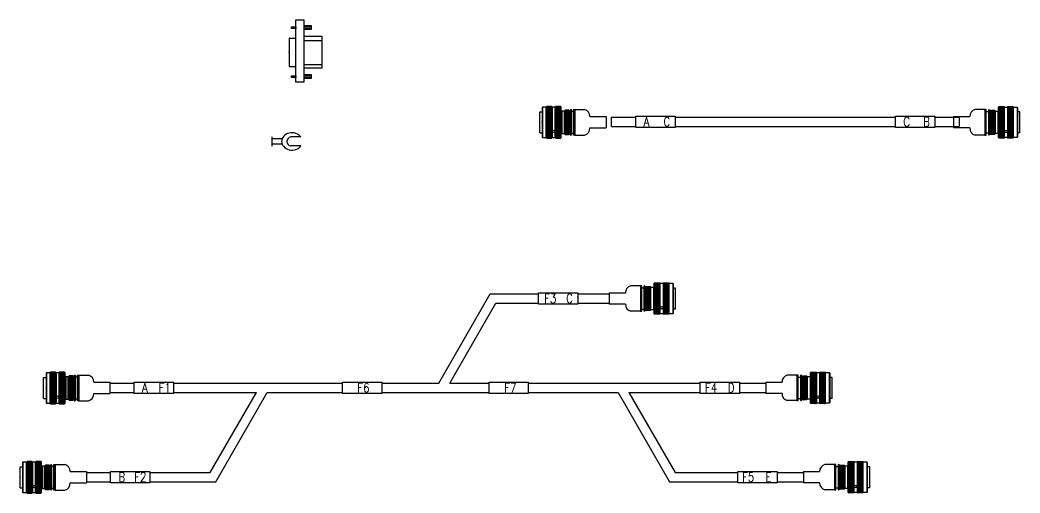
# Model space of a CAD drawing. Header units: inches. Extents: x -3640 to 2054, y -2291 to 954.
# Drawn here: x 182 to 717, y -142 to 111 of the extents above; entities that cross this region are included whole.
import ezdxf

# ---------------------------------------------------------------- set-up
doc = ezdxf.new("R2010")
doc.units = ezdxf.units.IN
doc.header["$MEASUREMENT"] = 0
doc.layers.add('VFDL', color=7, linetype='Continuous')
doc.styles.add('HZ', font='txt', dxfattribs={"width": 0.8, "bigfont": 'HZDX'})
pattern_1 = [(315, (-31.73584, 8.43554), (-0.265165, -0.265165), []), (225, (-31.73584, 8.43554), (-0.265165, 0.265165), [])]
pattern_2 = [(315, (-26.94783, 8.43554), (-0.265165, -0.265165), []), (225, (-26.94783, 8.43554), (-0.265165, 0.265165), [])]
pattern_3 = [(315, (-21.85336, 6.48468), (-0.265165, -0.265165), []), (225, (-21.85336, 6.48468), (-0.265165, 0.265165), [])]
pattern_4 = [(315, (-17.36915, 6.82643), (-0.265165, -0.265165), []), (225, (-17.36915, 6.82643), (-0.265165, 0.265165), [])]
pattern_5 = [(225, (31.73584, 8.43554), (0.265165, -0.265165), []), (315, (31.73584, 8.43554), (0.265165, 0.265165), [])]
pattern_6 = [(225, (17.36915, 6.82643), (0.265165, -0.265165), []), (315, (17.36915, 6.82643), (0.265165, 0.265165), [])]

# ---------------------------------------------------------------- blocks, each defined once
blk = doc.blocks.new('dp1f3-y2')
at = {"color": 0, "lineweight": 30}
for p, q in [((3.56, -7.53), (3.56, 17.33)), ((3.56, 17.33), (7.75, 17.33)), ((7.75, 17.33), (7.75, -16.05)), ((1.09, 12.82), (1.09, 13.73)), ((1.09, 13.72), (3.56, 13.72)), ((3.56, 12.82), (1.09, 12.82)), ((1.1, 13.72), (1.25, 12.83)), ((1.38, 13.72), (1.54, 12.83)), ((1.69, 13.72), (1.84, 12.82)), ((2.02, 13.72), (2.17, 12.83)), ((2.34, 13.72), (2.49, 12.82)), ((2.67, 13.72), (2.82, 12.82)), ((2.99, 13.72), (3.14, 12.82)), ((3.29, 13.72), (3.45, 12.82)), ((3.56, 13.72), (3.56, 12.82)), ((7.77, 14.32), (11.7, 14.32)), ((7.77, 13.75), (11.69, 13.75)), ((7.77, 12.83), (11.71, 12.83)), ((11.7, 12.25), (7.78, 12.25)), ((11.7, 14.32), (11.7, 12.25)), ((0, 7.53), (0, -7.53)), ((0.07, 7.59), (3.56, 7.59)), ((7.74, 8.69), (17.47, 8.69)), ((7.76, 6.38), (17.47, 6.38)), ((0, -7.53), (3.56, -7.53)), ((3.56, -16.05), (3.56, -7.53)), ((17.47, -8.51), (7.75, -8.51)), ((7.78, -6.53), (17.47, -6.53)), ((1.08, -12.5), (3.56, -12.5)), ((1.08, -13.4), (1.08, -12.5)), ((3.56, -13.4), (1.08, -13.4)), ((1.09, -12.5), (1.24, -13.4)), ((1.38, -12.5), (1.53, -13.4)), ((1.53, -12.5), (1.68, -13.4)), ((1.84, -12.5), (2, -13.4)), ((2.18, -12.5), (2.33, -13.4)), ((2.51, -12.5), (2.66, -13.4)), ((2.83, -12.51), (2.98, -13.4)), ((3.15, -12.5), (3.3, -13.4)), ((3.43, -12.5), (3.55, -13.23)), ((3.56, -12.5), (3.56, -13.4)), ((7.75, -16.05), (3.56, -16.05)), ((7.76, -11.87), (11.69, -11.87)), ((7.76, -12.43), (11.68, -12.43)), ((7.76, -13.36), (11.7, -13.36)), ((11.69, -13.93), (7.77, -13.93)), ((11.69, -11.87), (11.69, -13.93))]:
    blk.add_line(p, q, dxfattribs=at)
at = {"lineweight": 30}
blk.add_line((17.47, 8.69), (17.47, -8.51), dxfattribs=at)
at = {"color": 0}
blk.add_arc((0.06, 7.53), 0.0618, 85.8533, 180.3792, dxfattribs=at)
at = {"lineweight": 30}
blk.add_point((0, 0), dxfattribs=at)
blk = doc.blocks.new('dp1f3-y3')
at = {"lineweight": 30}
for p, q in [((0, 2.54), (0, -2.54)), ((0, 1.5), (5.47, 1.5)), ((15.53, 2.39), (10.16, 2.39)), ((5.43, -1.41), (0, -1.41)), ((15.53, -2.39), (10.16, -2.39))]:
    blk.add_line(p, q, dxfattribs=at)
blk.add_arc((10.4, 0), 2.4, 95.691, 264.309, dxfattribs=at)
blk.add_ellipse((10.75, 0), major_axis=(-5.59, 0), ratio=0.827161, start_param=3.684325, end_param=8.882045, dxfattribs=at)
blk = doc.blocks.new('dpdg')
at = {"lineweight": 30}
for p, q in [((-91.6, -2.57), (-91.6, 2.5)), ((-91.6, 2.5), (-78.6, 2.5)), ((-91.6, 2.5), (-78.6, 2.5)), ((-57.6, 2.5), (60.4, 2.5)), ((81.4, 2.5), (94.4, 2.5)), ((81.4, 2.5), (94.4, 2.5)), ((94.4, 2.5), (94.4, -2.57)), ((-91.6, -2.57), (-78.6, -2.57)), ((-91.6, -2.57), (-78.6, -2.57)), ((-57.6, -2.57), (60.4, -2.57)), ((81.4, -2.57), (94.4, -2.57)), ((81.4, -2.57), (94.4, -2.57))]:
    blk.add_line(p, q, dxfattribs=at)
for points in [[(-78.6, 3.01), (-57.6, 3.01), (-57.6, -3.09), (-78.6, -3.09)], [(60.4, 3.03), (81.4, 3.03), (81.4, -3.07), (60.4, -3.07)]]:
    blk.add_lwpolyline(points, close=True, dxfattribs=at)
at = {"style": 'HZ', "width": 0.8}
for s, p in [('A', (-74.46, -2.43)), ('C', (-63.81, -2.43)), ('C', (64.51, -2.43)), ('B', (75.15, -2.43))]:
    blk.add_text(s, height=5, dxfattribs=at).set_placement(p)
blk = doc.blocks.new('dpdg-z1')
at = {"lineweight": 30}
h = blk.add_hatch(dxfattribs=at)
h.set_pattern_fill('ANSI37', color=256, scale=3, angle=540, style=0)
h.set_pattern_definition([(315, (-31.73584, 8.43554), (-0.265165, -0.265165), []), (225, (-31.73584, 8.43554), (-0.265165, 0.265165), [])])
h.paths.add_polyline_path([(-31.74, -8.44), (-29.07, -8.44), (-29.07, 8.44), (-31.74, 8.44)])
h = blk.add_hatch(dxfattribs=at)
h.set_pattern_fill('ANSI37', color=256, scale=3, angle=540, style=0)
h.set_pattern_definition([(315, (-26.94783, 8.43554), (-0.265165, -0.265165), []), (225, (-26.94783, 8.43554), (-0.265165, 0.265165), [])])
h.paths.add_polyline_path([(-26.95, -8.44), (-24.28, -8.44), (-24.28, 8.44), (-26.95, 8.44)])
h = blk.add_hatch(dxfattribs=at)
h.set_pattern_fill('ANSI37', color=256, scale=3, angle=540, style=0)
h.set_pattern_definition([(315, (-21.85336, 6.48468), (-0.265165, -0.265165), []), (225, (-21.85336, 6.48468), (-0.265165, 0.265165), [])])
h.paths.add_polyline_path([(-19.92, 6.48), (-21.85, 6.48), (-21.85, -6.48), (-19.92, -6.48)])
h = blk.add_hatch(dxfattribs=at)
h.set_pattern_fill('ANSI37', color=256, scale=3, angle=540, style=0)
h.set_pattern_definition([(315, (-17.36915, 6.82643), (-0.265165, -0.265165), []), (225, (-17.36915, 6.82643), (-0.265165, 0.265165), [])])
h.paths.add_polyline_path([(-17.37, 6.83), (-16.67, 6.83), (-16.67, -6.83), (-17.37, -6.83)])
for p, q in [((-35.5, 5.63), (-34.19, 5.63)), ((-35.5, -5.63), (-35.5, 5.63)), ((-33.97, 8.16), (-34.19, 7.94)), ((-34.19, 7.94), (-34.19, -7.94)), ((-31.74, 8.44), (-32.01, 8.16)), ((-31.74, -8.44), (-31.74, 8.44)), ((-29.07, 8.44), (-28.79, 8.16)), ((-26.95, 8.44), (-27.23, 8.16)), ((-26.95, -8.44), (-26.95, 8.44)), ((-24.28, 8.44), (-24, 8.16)), ((-24, -8.16), (-24, 8.16)), ((-23.66, 6.01), (-23.66, 6.17)), ((-21.85, 6.48), (-22.32, 6.01)), ((-21.85, -6.48), (-21.85, 6.48)), ((-19.92, 6.48), (-19.58, 6.14)), ((-18.9, 6.83), (-19.58, 6.14)), ((-19.58, -6.14), (-19.58, 6.14)), ((-18.9, -6.83), (-18.9, 6.83)), ((-18.9, 6.83), (-18.77, 6.83)), ((-18.77, -6.83), (-18.77, 6.83)), ((-18.77, 6.83), (-18.65, 6.7)), ((-18.65, 6.7), (-18.65, -6.7)), ((-17.37, 1.14), (-17.37, 5.8)), ((-16.67, 6.38), (-16.67, 6.83)), ((-16.67, 6.83), (-11.49, 6.83)), ((-8.68, 3.04), (0, 3.04)), ((0, 3.04), (0, -3.04)), ((-8.68, -3.04), (0, -3.04)), ((-35.5, -5.63), (-34.19, -5.63)), ((-34.19, -7.94), (-33.97, -8.16)), ((-32.01, -8.16), (-31.74, -8.44)), ((-28.79, -8.16), (-29.07, -8.44)), ((-27.23, -8.16), (-26.95, -8.44)), ((-24, -8.16), (-24.28, -8.44)), ((-23.66, -6.17), (-23.66, -6.01)), ((-22.32, -6.01), (-21.85, -6.48)), ((-19.58, -6.14), (-19.92, -6.48)), ((-19.58, -6.14), (-18.9, -6.83)), ((-18.9, -6.83), (-18.77, -6.83)), ((-18.65, -6.7), (-18.77, -6.83)), ((-16.67, -6.83), (-16.67, -6.38)), ((-16.67, -6.83), (-11.49, -6.83))]:
    blk.add_line(p, q, dxfattribs=at)
for points in [[(-33.97, -8.16), (-32.01, -8.16), (-32.01, 8.16), (-33.97, 8.16)], [(-31.74, -8.44), (-29.07, -8.44), (-29.07, 8.44), (-31.74, 8.44)], [(-28.79, -8.16), (-27.23, -8.16), (-27.23, 8.16), (-28.79, 8.16)], [(-26.95, -8.44), (-24.28, -8.44), (-24.28, 8.44), (-26.95, 8.44)], [(-23.66, -6.17), (-24, -6.17), (-24, 6.17), (-23.66, 6.17)], [(-22.32, 6.01), (-23.66, 6.01), (-23.66, -6.01), (-22.32, -6.01)], [(-21.85, -6.48), (-19.92, -6.48), (-19.92, 6.48), (-21.85, 6.48)], [(-18.65, -5.8), (-17.37, -5.8), (-17.37, 5.8), (-18.65, 5.8)], [(-16.67, -6.83), (-17.37, -6.83), (-17.37, 6.83), (-16.67, 6.83)]]:
    blk.add_lwpolyline(points, close=True, dxfattribs=at)
for centre, radius, start, end in [((-12.41, 3.21), 3.73, 357.2437, 75.8038), ((-28.01, -5.32), 0.854, 23.7022, 156.2978), ((-28.01, -4.63), 0.854, 203.7022, 336.2978), ((-28.01, -4.45), 0.943, 213.9978, 326.0022), ((-12.41, -3.21), 3.73, 284.1962, 2.7563)]:
    blk.add_arc(centre, radius, start, end, dxfattribs=at)
at = {"lineweight": 30, "extrusion": (0, 0, -1)}
blk.add_ellipse((-19.09, 3.83), major_axis=(-0.075, -0.107), ratio=0.554803, dxfattribs=at)
at = {"lineweight": 30}
for p in [(-34.19, 0), (-24, 0)]:
    blk.add_point(p, dxfattribs=at)
blk = doc.blocks.new('dpdg-y1')
at = {"lineweight": 30}
h = blk.add_hatch(dxfattribs=at)
h.set_pattern_fill('ANSI37', color=256, scale=3, angle=540, style=0)
h.set_pattern_definition([(225, (17.36915, 6.82643), (0.265165, -0.265165), []), (315, (17.36915, 6.82643), (0.265165, 0.265165), [])])
h.paths.add_polyline_path([(17.37, 6.83), (16.67, 6.83), (16.67, -6.83), (17.37, -6.83)])
h = blk.add_hatch(dxfattribs=at)
h.set_pattern_fill('ANSI37', color=256, scale=3, angle=540, style=0)
h.set_pattern_definition([(225, (21.85336, 6.48468), (0.265165, -0.265165), []), (315, (21.85336, 6.48468), (0.265165, 0.265165), [])])
h.paths.add_polyline_path([(19.92, -6.48), (21.85, -6.48), (21.85, 6.48), (19.92, 6.48)])
h = blk.add_hatch(dxfattribs=at)
h.set_pattern_fill('ANSI37', color=256, scale=3, angle=540, style=0)
h.set_pattern_definition([(225, (26.94783, 8.43554), (0.265165, -0.265165), []), (315, (26.94783, 8.43554), (0.265165, 0.265165), [])])
h.paths.add_polyline_path([(26.95, 8.44), (24.28, 8.44), (24.28, -8.44), (26.95, -8.44)])
h = blk.add_hatch(dxfattribs=at)
h.set_pattern_fill('ANSI37', color=256, scale=3, angle=540, style=0)
h.set_pattern_definition([(225, (31.73584, 8.43554), (0.265165, -0.265165), []), (315, (31.73584, 8.43554), (0.265165, 0.265165), [])])
h.paths.add_polyline_path([(31.74, 8.44), (29.07, 8.44), (29.07, -8.44), (31.74, -8.44)])
for p, q in [((16.67, 6.83), (11.49, 6.83)), ((16.67, 6.38), (16.67, 6.83)), ((17.37, 1.14), (17.37, 5.8)), ((18.77, 6.83), (18.65, 6.7)), ((18.65, 6.7), (18.65, -6.7)), ((18.77, -6.83), (18.77, 6.83)), ((18.9, 6.83), (18.77, 6.83)), ((18.9, 6.83), (19.58, 6.14)), ((18.9, -6.83), (18.9, 6.83)), ((19.92, 6.48), (19.58, 6.14)), ((19.58, -6.14), (19.58, 6.14)), ((21.85, 6.48), (22.32, 6.01)), ((21.85, -6.48), (21.85, 6.48)), ((23.66, 6.01), (23.66, 6.17)), ((24.28, 8.44), (24, 8.16)), ((24, -8.16), (24, 8.16)), ((26.95, -8.44), (26.95, 8.44)), ((26.95, 8.44), (27.23, 8.16)), ((29.07, 8.44), (28.79, 8.16)), ((31.74, -8.44), (31.74, 8.44)), ((31.74, 8.44), (32.01, 8.16)), ((33.97, 8.16), (34.19, 7.94)), ((34.19, 7.94), (34.19, -7.94)), ((35.5, 5.63), (34.19, 5.63)), ((35.5, -5.63), (35.5, 5.63)), ((0, 3.04), (0, -2.04)), ((0, 3.04), (0, -3.04)), ((0, 3.04), (8.68, 3.04)), ((8.68, -3.04), (0, -3.04)), ((16.67, -6.83), (11.49, -6.83)), ((16.67, -6.83), (16.67, -6.38)), ((18.65, -6.7), (18.77, -6.83)), ((18.9, -6.83), (18.77, -6.83)), ((19.58, -6.14), (18.9, -6.83)), ((19.58, -6.14), (19.92, -6.48)), ((22.32, -6.01), (21.85, -6.48)), ((23.66, -6.17), (23.66, -6.01)), ((24, -8.16), (24.28, -8.44)), ((27.23, -8.16), (26.95, -8.44)), ((28.79, -8.16), (29.07, -8.44)), ((32.01, -8.16), (31.74, -8.44)), ((34.19, -7.94), (33.97, -8.16)), ((35.5, -5.63), (34.19, -5.63))]:
    blk.add_line(p, q, dxfattribs=at)
for points in [[(16.67, -6.83), (17.37, -6.83), (17.37, 6.83), (16.67, 6.83)], [(18.65, -5.8), (17.37, -5.8), (17.37, 5.8), (18.65, 5.8)], [(21.85, -6.48), (19.92, -6.48), (19.92, 6.48), (21.85, 6.48)], [(22.32, 6.01), (23.66, 6.01), (23.66, -6.01), (22.32, -6.01)], [(23.66, -6.17), (24, -6.17), (24, 6.17), (23.66, 6.17)], [(26.95, -8.44), (24.28, -8.44), (24.28, 8.44), (26.95, 8.44)], [(28.79, -8.16), (27.23, -8.16), (27.23, 8.16), (28.79, 8.16)], [(31.74, -8.44), (29.07, -8.44), (29.07, 8.44), (31.74, 8.44)], [(33.97, -8.16), (32.01, -8.16), (32.01, 8.16), (33.97, 8.16)]]:
    blk.add_lwpolyline(points, close=True, dxfattribs=at)
for centre, radius, start, end in [((12.41, 3.21), 3.73, 104.1962, 182.7563), ((12.41, -3.21), 3.73, 177.2437, 255.8038), ((28.01, -5.32), 0.854, 23.7022, 156.2978), ((28.01, -4.63), 0.854, 203.7022, 336.2978), ((28.01, -4.45), 0.943, 213.9978, 326.0022)]:
    blk.add_arc(centre, radius, start, end, dxfattribs=at)
blk.add_ellipse((19.09, 3.83), major_axis=(0.075, -0.107), ratio=0.554803, dxfattribs=at)
for p in [(24, 0), (34.19, 0)]:
    blk.add_point(p, dxfattribs=at)
blk = doc.blocks.new('dp2f3')
at = {"lineweight": 30}
for p, q in [((-2.59, 2.65), (25.01, 50.47)), ((25.01, 50.47), (50.79, 50.47)), ((71.79, 50.47), (88.46, 50.47)), ((71.79, 50.47), (71.79, 45.4)), ((3.26, 2.65), (27.94, 45.4)), ((27.94, 45.4), (50.79, 45.4)), ((71.79, 45.4), (88.46, 45.4)), ((-178.6, 2.65), (-165.6, 2.65)), ((-178.6, 2.65), (-165.6, 2.65)), ((-144.6, 2.65), (-54.07, 2.65)), ((-33.07, 2.65), (-2.59, 2.65)), ((3.26, 2.65), (24.33, 2.65)), ((3.26, 2.65), (24.33, 2.65)), ((45.33, 2.65), (47.18, 2.65)), ((45.33, 2.65), (137.28, 2.65)), ((158.28, 2.65), (172.41, 2.65)), ((-178.6, -2.42), (-165.6, -2.42)), ((-178.6, -2.42), (-165.6, -2.42)), ((-144.6, -2.42), (-100.2, -2.42)), ((-124.88, -45.16), (-100.2, -2.42)), ((-121.95, -50.23), (-94.35, -2.42)), ((-94.35, -2.42), (-54.07, -2.42)), ((-33.07, -2.42), (24.33, -2.42)), ((45.33, -2.42), (93.34, -2.42)), ((93.34, -2.42), (120.95, -50.23)), ((99.2, -2.42), (137.28, -2.42)), ((99.2, -2.42), (123.87, -45.16)), ((158.28, -2.42), (172.41, -2.42)), ((-191.19, -45.16), (-178.19, -45.16)), ((-191.19, -45.16), (-178.19, -45.16)), ((-191.19, -45.16), (-178.19, -45.16)), ((-157.19, -45.16), (-124.88, -45.16)), ((123.87, -45.16), (157.47, -45.16)), ((178.47, -45.16), (192.6, -45.16)), ((-191.19, -50.23), (-178.19, -50.23)), ((-191.19, -50.23), (-178.19, -50.23)), ((-157.19, -50.23), (-121.95, -50.23)), ((120.95, -50.23), (157.47, -50.23)), ((178.47, -50.23), (192.6, -50.23))]:
    blk.add_line(p, q, dxfattribs=at)
for p, q in [((53.04, 2.65), (66.03, 2.65)), ((71.89, -2.42), (93.34, -2.42))]:
    blk.add_line(p, q)
for points in [[(50.79, 50.99), (71.79, 50.99), (71.79, 44.89), (50.79, 44.89)], [(-165.6, 3.16), (-144.6, 3.16), (-144.6, -2.94), (-165.6, -2.94)], [(-54.07, 3.16), (-33.07, 3.16), (-33.07, -2.94), (-54.07, -2.94)], [(24.33, 3.16), (45.33, 3.16), (45.33, -2.94), (24.33, -2.94)], [(137.28, 3.16), (158.28, 3.16), (158.28, -2.94), (137.28, -2.94)], [(-178.19, -44.65), (-157.19, -44.65), (-157.19, -50.75), (-178.19, -50.75)], [(157.47, -44.65), (178.47, -44.65), (178.47, -50.75), (157.47, -50.75)]]:
    blk.add_lwpolyline(points, close=True, dxfattribs=at)
blk.add_point((71.79, 48.9), dxfattribs=at)
blk.add_point((71.79, 48.9), dxfattribs=at)
blk.add_point((71.79, 48.9), dxfattribs=at)
at = {"lineweight": 20, "style": 'HZ', "width": 0.8}
for s, p in [('F3', (53.84, 45.55)), ('C', (65.57, 45.55)), ('A', (-161.46, -2.28)), ('F1', (-152.49, -2.28)), ('F6', (-46.16, -2.28)), ('F7', (32.49, -2.28)), ('F4', (139.91, -2.28)), ('D', (152.07, -2.28)), ('B', (-174.05, -50.09)), ('F2', (-165.57, -50.09)), ('F5', (159.74, -50.09)), ('E', (172.26, -50.09))]:
    blk.add_text(s, height=5, dxfattribs=at).set_placement(p)
blk = doc.blocks.new('dp2f3-z1')
at = {"lineweight": 30}
h = blk.add_hatch(dxfattribs=at)
h.set_pattern_fill('ANSI37', color=256, scale=3, angle=540, style=0)
h.set_pattern_definition(pattern_1)
h.paths.add_polyline_path([(-31.74, -8.44), (-29.07, -8.44), (-29.07, 8.44), (-31.74, 8.44)])
h = blk.add_hatch(dxfattribs=at)
h.set_pattern_fill('ANSI37', color=256, scale=3, angle=540, style=0)
h.set_pattern_definition(pattern_2)
h.paths.add_polyline_path([(-26.95, -8.44), (-24.28, -8.44), (-24.28, 8.44), (-26.95, 8.44)])
h = blk.add_hatch(dxfattribs=at)
h.set_pattern_fill('ANSI37', color=256, scale=3, angle=540, style=0)
h.set_pattern_definition(pattern_3)
h.paths.add_polyline_path([(-19.92, 6.48), (-21.85, 6.48), (-21.85, -6.48), (-19.92, -6.48)])
h = blk.add_hatch(dxfattribs=at)
h.set_pattern_fill('ANSI37', color=256, scale=3, angle=540, style=0)
h.set_pattern_definition(pattern_4)
h.paths.add_polyline_path([(-17.37, 6.83), (-16.67, 6.83), (-16.67, -6.83), (-17.37, -6.83)])
for p, q in [((-35.5, 5.63), (-34.19, 5.63)), ((-35.5, -5.63), (-35.5, 5.63)), ((-33.97, 8.16), (-34.19, 7.94)), ((-34.19, 7.94), (-34.19, -7.94)), ((-31.74, 8.44), (-32.01, 8.16)), ((-31.74, -8.44), (-31.74, 8.44)), ((-29.07, 8.44), (-28.79, 8.16)), ((-26.95, 8.44), (-27.23, 8.16)), ((-26.95, -8.44), (-26.95, 8.44)), ((-24.28, 8.44), (-24, 8.16)), ((-24, -8.16), (-24, 8.16)), ((-23.66, 6.01), (-23.66, 6.17)), ((-21.85, 6.48), (-22.32, 6.01)), ((-21.85, -6.48), (-21.85, 6.48)), ((-19.92, 6.48), (-19.58, 6.14)), ((-18.9, 6.83), (-19.58, 6.14)), ((-19.58, -6.14), (-19.58, 6.14)), ((-18.9, -6.83), (-18.9, 6.83)), ((-18.9, 6.83), (-18.77, 6.83)), ((-18.77, -6.83), (-18.77, 6.83)), ((-18.77, 6.83), (-18.65, 6.7)), ((-18.65, 6.7), (-18.65, -6.7)), ((-17.37, 1.14), (-17.37, 5.8)), ((-16.67, 6.38), (-16.67, 6.83)), ((-16.67, 6.83), (-11.49, 6.83)), ((-8.68, 3.04), (0, 3.04)), ((0, 3.04), (0, -3.04)), ((-8.68, -3.04), (0, -3.04)), ((-35.5, -5.63), (-34.19, -5.63)), ((-34.19, -7.94), (-33.97, -8.16)), ((-32.01, -8.16), (-31.74, -8.44)), ((-28.79, -8.16), (-29.07, -8.44)), ((-27.23, -8.16), (-26.95, -8.44)), ((-24, -8.16), (-24.28, -8.44)), ((-23.66, -6.17), (-23.66, -6.01)), ((-22.32, -6.01), (-21.85, -6.48)), ((-19.58, -6.14), (-19.92, -6.48)), ((-19.58, -6.14), (-18.9, -6.83)), ((-18.9, -6.83), (-18.77, -6.83)), ((-18.65, -6.7), (-18.77, -6.83)), ((-16.67, -6.83), (-16.67, -6.38)), ((-16.67, -6.83), (-11.49, -6.83))]:
    blk.add_line(p, q, dxfattribs=at)
for points in [[(-33.97, -8.16), (-32.01, -8.16), (-32.01, 8.16), (-33.97, 8.16)], [(-31.74, -8.44), (-29.07, -8.44), (-29.07, 8.44), (-31.74, 8.44)], [(-28.79, -8.16), (-27.23, -8.16), (-27.23, 8.16), (-28.79, 8.16)], [(-26.95, -8.44), (-24.28, -8.44), (-24.28, 8.44), (-26.95, 8.44)], [(-23.66, -6.17), (-24, -6.17), (-24, 6.17), (-23.66, 6.17)], [(-22.32, 6.01), (-23.66, 6.01), (-23.66, -6.01), (-22.32, -6.01)], [(-21.85, -6.48), (-19.92, -6.48), (-19.92, 6.48), (-21.85, 6.48)], [(-18.65, -5.8), (-17.37, -5.8), (-17.37, 5.8), (-18.65, 5.8)], [(-16.67, -6.83), (-17.37, -6.83), (-17.37, 6.83), (-16.67, 6.83)]]:
    blk.add_lwpolyline(points, close=True, dxfattribs=at)
for centre, radius, start, end in [((-12.41, 3.21), 3.73, 357.2437, 75.8038), ((-28.01, -5.32), 0.854, 23.7022, 156.2978), ((-28.01, -4.63), 0.854, 203.7022, 336.2978), ((-28.01, -4.45), 0.943, 213.9978, 326.0022), ((-12.41, -3.21), 3.73, 284.1962, 2.7563)]:
    blk.add_arc(centre, radius, start, end, dxfattribs=at)
at = {"lineweight": 30, "extrusion": (0, 0, -1)}
blk.add_ellipse((-19.09, 3.83), major_axis=(-0.075, -0.107), ratio=0.554803, dxfattribs=at)
at = {"lineweight": 30}
for p in [(-34.19, 0), (-24, 0)]:
    blk.add_point(p, dxfattribs=at)
blk = doc.blocks.new('dp2f3-z2')
at = {"lineweight": 30}
h = blk.add_hatch(dxfattribs=at)
h.set_pattern_fill('ANSI37', color=256, scale=3, angle=540, style=0)
h.set_pattern_definition(pattern_1)
h.paths.add_polyline_path([(-31.74, -8.44), (-29.07, -8.44), (-29.07, 8.44), (-31.74, 8.44)])
h = blk.add_hatch(dxfattribs=at)
h.set_pattern_fill('ANSI37', color=256, scale=3, angle=540, style=0)
h.set_pattern_definition(pattern_2)
h.paths.add_polyline_path([(-26.95, -8.44), (-24.28, -8.44), (-24.28, 8.44), (-26.95, 8.44)])
h = blk.add_hatch(dxfattribs=at)
h.set_pattern_fill('ANSI37', color=256, scale=3, angle=540, style=0)
h.set_pattern_definition(pattern_3)
h.paths.add_polyline_path([(-19.92, 6.48), (-21.85, 6.48), (-21.85, -6.48), (-19.92, -6.48)])
h = blk.add_hatch(dxfattribs=at)
h.set_pattern_fill('ANSI37', color=256, scale=3, angle=540, style=0)
h.set_pattern_definition(pattern_4)
h.paths.add_polyline_path([(-17.37, 6.83), (-16.67, 6.83), (-16.67, -6.83), (-17.37, -6.83)])
for p, q in [((-35.5, 5.63), (-34.19, 5.63)), ((-35.5, -5.63), (-35.5, 5.63)), ((-33.97, 8.16), (-34.19, 7.94)), ((-34.19, 7.94), (-34.19, -7.94)), ((-31.74, 8.44), (-32.01, 8.16)), ((-31.74, -8.44), (-31.74, 8.44)), ((-29.07, 8.44), (-28.79, 8.16)), ((-26.95, 8.44), (-27.23, 8.16)), ((-26.95, -8.44), (-26.95, 8.44)), ((-24.28, 8.44), (-24, 8.16)), ((-24, -8.16), (-24, 8.16)), ((-23.66, 6.01), (-23.66, 6.17)), ((-21.85, 6.48), (-22.32, 6.01)), ((-21.85, -6.48), (-21.85, 6.48)), ((-19.92, 6.48), (-19.58, 6.14)), ((-18.9, 6.83), (-19.58, 6.14)), ((-19.58, -6.14), (-19.58, 6.14)), ((-18.9, -6.83), (-18.9, 6.83)), ((-18.9, 6.83), (-18.77, 6.83)), ((-18.77, -6.83), (-18.77, 6.83)), ((-18.77, 6.83), (-18.65, 6.7)), ((-18.65, 6.7), (-18.65, -6.7)), ((-17.37, 1.14), (-17.37, 5.8)), ((-16.67, 6.38), (-16.67, 6.83)), ((-16.67, 6.83), (-11.49, 6.83)), ((-8.68, 3.04), (0, 3.04)), ((0, 3.04), (0, -3.04)), ((-8.68, -3.04), (0, -3.04)), ((-35.5, -5.63), (-34.19, -5.63)), ((-34.19, -7.94), (-33.97, -8.16)), ((-32.01, -8.16), (-31.74, -8.44)), ((-28.79, -8.16), (-29.07, -8.44)), ((-27.23, -8.16), (-26.95, -8.44)), ((-24, -8.16), (-24.28, -8.44)), ((-23.66, -6.17), (-23.66, -6.01)), ((-22.32, -6.01), (-21.85, -6.48)), ((-19.58, -6.14), (-19.92, -6.48)), ((-19.58, -6.14), (-18.9, -6.83)), ((-18.9, -6.83), (-18.77, -6.83)), ((-18.65, -6.7), (-18.77, -6.83)), ((-16.67, -6.83), (-16.67, -6.38)), ((-16.67, -6.83), (-11.49, -6.83))]:
    blk.add_line(p, q, dxfattribs=at)
for points in [[(-33.97, -8.16), (-32.01, -8.16), (-32.01, 8.16), (-33.97, 8.16)], [(-31.74, -8.44), (-29.07, -8.44), (-29.07, 8.44), (-31.74, 8.44)], [(-28.79, -8.16), (-27.23, -8.16), (-27.23, 8.16), (-28.79, 8.16)], [(-26.95, -8.44), (-24.28, -8.44), (-24.28, 8.44), (-26.95, 8.44)], [(-23.66, -6.17), (-24, -6.17), (-24, 6.17), (-23.66, 6.17)], [(-22.32, 6.01), (-23.66, 6.01), (-23.66, -6.01), (-22.32, -6.01)], [(-21.85, -6.48), (-19.92, -6.48), (-19.92, 6.48), (-21.85, 6.48)], [(-18.65, -5.8), (-17.37, -5.8), (-17.37, 5.8), (-18.65, 5.8)], [(-16.67, -6.83), (-17.37, -6.83), (-17.37, 6.83), (-16.67, 6.83)]]:
    blk.add_lwpolyline(points, close=True, dxfattribs=at)
for centre, radius, start, end in [((-12.41, 3.21), 3.73, 357.2437, 75.8038), ((-28.01, -5.32), 0.854, 23.7022, 156.2978), ((-28.01, -4.63), 0.854, 203.7022, 336.2978), ((-28.01, -4.45), 0.943, 213.9978, 326.0022), ((-12.41, -3.21), 3.73, 284.1962, 2.7563)]:
    blk.add_arc(centre, radius, start, end, dxfattribs=at)
at = {"lineweight": 30, "extrusion": (0, 0, -1)}
blk.add_ellipse((-19.09, 3.83), major_axis=(-0.075, -0.107), ratio=0.554803, dxfattribs=at)
at = {"lineweight": 30}
for p in [(-34.19, 0), (-24, 0)]:
    blk.add_point(p, dxfattribs=at)
blk = doc.blocks.new('dp2f3-y1')
at = {"lineweight": 30}
h = blk.add_hatch(dxfattribs=at)
h.set_pattern_fill('ANSI37', color=256, scale=3, angle=540, style=0)
h.set_pattern_definition([(225, (17.36915, 6.32635), (0.265165, -0.265165), []), (315, (17.36915, 6.32635), (0.265165, 0.265165), [])])
h.paths.add_polyline_path([(17.37, 6.33), (16.67, 6.33), (16.67, -7.33), (17.37, -7.33)])
h = blk.add_hatch(dxfattribs=at)
h.set_pattern_fill('ANSI37', color=256, scale=3, angle=540, style=0)
h.set_pattern_definition([(225, (21.85336, 5.9846), (0.265165, -0.265165), []), (315, (21.85336, 5.9846), (0.265165, 0.265165), [])])
h.paths.add_polyline_path([(19.92, -6.98), (21.85, -6.98), (21.85, 5.98), (19.92, 5.98)])
h = blk.add_hatch(dxfattribs=at)
h.set_pattern_fill('ANSI37', color=256, scale=3, angle=540, style=0)
h.set_pattern_definition([(225, (26.94783, 7.93545), (0.265165, -0.265165), []), (315, (26.94783, 7.93545), (0.265165, 0.265165), [])])
h.paths.add_polyline_path([(26.95, 7.94), (24.28, 7.94), (24.28, -8.94), (26.95, -8.94)])
h = blk.add_hatch(dxfattribs=at)
h.set_pattern_fill('ANSI37', color=256, scale=3, angle=540, style=0)
h.set_pattern_definition([(225, (31.73584, 7.93545), (0.265165, -0.265165), []), (315, (31.73584, 7.93545), (0.265165, 0.265165), [])])
h.paths.add_polyline_path([(31.74, 7.94), (29.07, 7.94), (29.07, -8.94), (31.74, -8.94)])
for p, q in [((16.67, 6.33), (11.49, 6.33)), ((16.67, 5.88), (16.67, 6.33)), ((18.77, 6.33), (18.65, 6.2)), ((18.65, 6.2), (18.65, -7.2)), ((18.77, -7.33), (18.77, 6.33)), ((18.9, 6.33), (18.77, 6.33)), ((18.9, 6.33), (19.58, 5.64)), ((18.9, -7.33), (18.9, 6.33)), ((19.92, 5.98), (19.58, 5.64)), ((19.58, -6.64), (19.58, 5.64)), ((21.85, 5.98), (22.32, 5.51)), ((21.85, -6.98), (21.85, 5.98)), ((23.66, 5.51), (23.66, 5.67)), ((24.28, 7.94), (24, 7.66)), ((24, -8.66), (24, 7.66)), ((26.95, -8.94), (26.95, 7.94)), ((26.95, 7.94), (27.23, 7.66)), ((29.07, 7.94), (28.79, 7.66)), ((31.74, -8.94), (31.74, 7.94)), ((31.74, 7.94), (32.01, 7.66)), ((33.97, 7.66), (34.19, 7.44)), ((34.19, 7.44), (34.19, -8.44)), ((0, 2.54), (0, -2.54)), ((0, 2.54), (0, -3.54)), ((0, 2.54), (8.68, 2.54)), ((17.37, 0.64), (17.37, 5.3)), ((35.5, 5.13), (34.19, 5.13)), ((35.5, -6.13), (35.5, 5.13)), ((8.68, -3.54), (0, -3.54)), ((16.67, -7.33), (11.49, -7.33)), ((16.67, -7.33), (16.67, -6.88)), ((18.65, -7.2), (18.77, -7.33)), ((18.9, -7.33), (18.77, -7.33)), ((19.58, -6.64), (18.9, -7.33)), ((19.58, -6.64), (19.92, -6.98)), ((22.32, -6.51), (21.85, -6.98)), ((23.66, -6.67), (23.66, -6.51)), ((24, -8.66), (24.28, -8.94)), ((27.23, -8.66), (26.95, -8.94)), ((28.79, -8.66), (29.07, -8.94)), ((32.01, -8.66), (31.74, -8.94)), ((34.19, -8.44), (33.97, -8.66)), ((35.5, -6.13), (34.19, -6.13))]:
    blk.add_line(p, q, dxfattribs=at)
for points in [[(16.67, -7.33), (17.37, -7.33), (17.37, 6.33), (16.67, 6.33)], [(21.85, -6.98), (19.92, -6.98), (19.92, 5.98), (21.85, 5.98)], [(22.32, 5.51), (23.66, 5.51), (23.66, -6.51), (22.32, -6.51)], [(23.66, -6.67), (24, -6.67), (24, 5.67), (23.66, 5.67)], [(26.95, -8.94), (24.28, -8.94), (24.28, 7.94), (26.95, 7.94)], [(28.79, -8.66), (27.23, -8.66), (27.23, 7.66), (28.79, 7.66)], [(31.74, -8.94), (29.07, -8.94), (29.07, 7.94), (31.74, 7.94)], [(33.97, -8.66), (32.01, -8.66), (32.01, 7.66), (33.97, 7.66)], [(18.65, -6.3), (17.37, -6.3), (17.37, 5.3), (18.65, 5.3)]]:
    blk.add_lwpolyline(points, close=True, dxfattribs=at)
for centre, radius, start, end in [((12.41, 2.71), 3.73, 104.1962, 182.7563), ((12.41, -3.71), 3.73, 177.2437, 255.8038), ((28.01, -5.82), 0.854, 23.7022, 156.2978), ((28.01, -5.13), 0.854, 203.7022, 336.2978), ((28.01, -4.95), 0.943, 213.9978, 326.0022)]:
    blk.add_arc(centre, radius, start, end, dxfattribs=at)
blk.add_ellipse((19.09, 3.33), major_axis=(0.075, -0.107), ratio=0.554803, dxfattribs=at)
for p in [(24, -0.5), (34.19, -0.5)]:
    blk.add_point(p, dxfattribs=at)
blk = doc.blocks.new('dp2f3-y2')
at = {"lineweight": 30}
h = blk.add_hatch(dxfattribs=at)
h.set_pattern_fill('ANSI37', color=256, scale=3, angle=540, style=0)
h.set_pattern_definition(pattern_6)
h.paths.add_polyline_path([(17.37, 6.83), (16.67, 6.83), (16.67, -6.83), (17.37, -6.83)])
h = blk.add_hatch(dxfattribs=at)
h.set_pattern_fill('ANSI37', color=256, scale=3, angle=540, style=0)
h.set_pattern_definition([(225, (21.85336, 6.48468), (0.265165, -0.265165), []), (315, (21.85336, 6.48468), (0.265165, 0.265165), [])])
h.paths.add_polyline_path([(19.92, -6.48), (21.85, -6.48), (21.85, 6.48), (19.92, 6.48)])
h = blk.add_hatch(dxfattribs=at)
h.set_pattern_fill('ANSI37', color=256, scale=3, angle=540, style=0)
h.set_pattern_definition([(225, (26.94783, 8.43554), (0.265165, -0.265165), []), (315, (26.94783, 8.43554), (0.265165, 0.265165), [])])
h.paths.add_polyline_path([(26.95, 8.44), (24.28, 8.44), (24.28, -8.44), (26.95, -8.44)])
h = blk.add_hatch(dxfattribs=at)
h.set_pattern_fill('ANSI37', color=256, scale=3, angle=540, style=0)
h.set_pattern_definition(pattern_5)
h.paths.add_polyline_path([(31.74, 8.44), (29.07, 8.44), (29.07, -8.44), (31.74, -8.44)])
for p, q in [((16.67, 6.83), (11.49, 6.83)), ((16.67, 6.38), (16.67, 6.83)), ((17.37, 1.14), (17.37, 5.8)), ((18.77, 6.83), (18.65, 6.7)), ((18.65, 6.7), (18.65, -6.7)), ((18.77, -6.83), (18.77, 6.83)), ((18.9, 6.83), (18.77, 6.83)), ((18.9, 6.83), (19.58, 6.14)), ((18.9, -6.83), (18.9, 6.83)), ((19.92, 6.48), (19.58, 6.14)), ((19.58, -6.14), (19.58, 6.14)), ((21.85, 6.48), (22.32, 6.01)), ((21.85, -6.48), (21.85, 6.48)), ((23.66, 6.01), (23.66, 6.17)), ((24.28, 8.44), (24, 8.16)), ((24, -8.16), (24, 8.16)), ((26.95, -8.44), (26.95, 8.44)), ((26.95, 8.44), (27.23, 8.16)), ((29.07, 8.44), (28.79, 8.16)), ((31.74, -8.44), (31.74, 8.44)), ((31.74, 8.44), (32.01, 8.16)), ((33.97, 8.16), (34.19, 7.94)), ((34.19, 7.94), (34.19, -7.94)), ((35.5, 5.63), (34.19, 5.63)), ((35.5, -5.63), (35.5, 5.63)), ((0, 3.04), (0, -2.04)), ((0, 3.04), (0, -3.04)), ((0, 3.04), (8.68, 3.04)), ((8.68, -3.04), (0, -3.04)), ((16.67, -6.83), (11.49, -6.83)), ((16.67, -6.83), (16.67, -6.38)), ((18.65, -6.7), (18.77, -6.83)), ((18.9, -6.83), (18.77, -6.83)), ((19.58, -6.14), (18.9, -6.83)), ((19.58, -6.14), (19.92, -6.48)), ((22.32, -6.01), (21.85, -6.48)), ((23.66, -6.17), (23.66, -6.01)), ((24, -8.16), (24.28, -8.44)), ((27.23, -8.16), (26.95, -8.44)), ((28.79, -8.16), (29.07, -8.44)), ((32.01, -8.16), (31.74, -8.44)), ((34.19, -7.94), (33.97, -8.16)), ((35.5, -5.63), (34.19, -5.63))]:
    blk.add_line(p, q, dxfattribs=at)
for points in [[(16.67, -6.83), (17.37, -6.83), (17.37, 6.83), (16.67, 6.83)], [(18.65, -5.8), (17.37, -5.8), (17.37, 5.8), (18.65, 5.8)], [(21.85, -6.48), (19.92, -6.48), (19.92, 6.48), (21.85, 6.48)], [(22.32, 6.01), (23.66, 6.01), (23.66, -6.01), (22.32, -6.01)], [(23.66, -6.17), (24, -6.17), (24, 6.17), (23.66, 6.17)], [(26.95, -8.44), (24.28, -8.44), (24.28, 8.44), (26.95, 8.44)], [(28.79, -8.16), (27.23, -8.16), (27.23, 8.16), (28.79, 8.16)], [(31.74, -8.44), (29.07, -8.44), (29.07, 8.44), (31.74, 8.44)], [(33.97, -8.16), (32.01, -8.16), (32.01, 8.16), (33.97, 8.16)]]:
    blk.add_lwpolyline(points, close=True, dxfattribs=at)
for centre, radius, start, end in [((12.41, 3.21), 3.73, 104.1962, 182.7563), ((12.41, -3.21), 3.73, 177.2437, 255.8038), ((28.01, -5.32), 0.854, 23.7022, 156.2978), ((28.01, -4.63), 0.854, 203.7022, 336.2978), ((28.01, -4.45), 0.943, 213.9978, 326.0022)]:
    blk.add_arc(centre, radius, start, end, dxfattribs=at)
blk.add_ellipse((19.09, 3.83), major_axis=(0.075, -0.107), ratio=0.554803, dxfattribs=at)
for p in [(24, 0), (34.19, 0)]:
    blk.add_point(p, dxfattribs=at)
at = {"layer": 'VFDL', "linetype": 'Continuous', "lineweight": 30}
blk.add_line((10.03, 6.09), (10.04, 6.07), dxfattribs=at)
blk = doc.blocks.new('dp2f3-y3')
at = {"lineweight": 30}
h = blk.add_hatch(dxfattribs=at)
h.set_pattern_fill('ANSI37', color=256, scale=3, angle=540, style=0)
h.set_pattern_definition(pattern_6)
h.paths.add_polyline_path([(17.37, 6.83), (16.67, 6.83), (16.67, -6.83), (17.37, -6.83)])
h = blk.add_hatch(dxfattribs=at)
h.set_pattern_fill('ANSI37', color=256, scale=3, angle=540, style=0)
h.set_pattern_definition([(225, (21.85336, 6.48468), (0.265165, -0.265165), []), (315, (21.85336, 6.48468), (0.265165, 0.265165), [])])
h.paths.add_polyline_path([(19.92, -6.48), (21.85, -6.48), (21.85, 6.48), (19.92, 6.48)])
h = blk.add_hatch(dxfattribs=at)
h.set_pattern_fill('ANSI37', color=256, scale=3, angle=540, style=0)
h.set_pattern_definition([(225, (26.94783, 8.43554), (0.265165, -0.265165), []), (315, (26.94783, 8.43554), (0.265165, 0.265165), [])])
h.paths.add_polyline_path([(26.95, 8.44), (24.28, 8.44), (24.28, -8.44), (26.95, -8.44)])
h = blk.add_hatch(dxfattribs=at)
h.set_pattern_fill('ANSI37', color=256, scale=3, angle=540, style=0)
h.set_pattern_definition(pattern_5)
h.paths.add_polyline_path([(31.74, 8.44), (29.07, 8.44), (29.07, -8.44), (31.74, -8.44)])
for p, q in [((16.67, 6.83), (11.49, 6.83)), ((16.67, 6.38), (16.67, 6.83)), ((17.37, 1.14), (17.37, 5.8)), ((18.77, 6.83), (18.65, 6.7)), ((18.65, 6.7), (18.65, -6.7)), ((18.77, -6.83), (18.77, 6.83)), ((18.9, 6.83), (18.77, 6.83)), ((18.9, 6.83), (19.58, 6.14)), ((18.9, -6.83), (18.9, 6.83)), ((19.92, 6.48), (19.58, 6.14)), ((19.58, -6.14), (19.58, 6.14)), ((21.85, 6.48), (22.32, 6.01)), ((21.85, -6.48), (21.85, 6.48)), ((23.66, 6.01), (23.66, 6.17)), ((24.28, 8.44), (24, 8.16)), ((24, -8.16), (24, 8.16)), ((26.95, -8.44), (26.95, 8.44)), ((26.95, 8.44), (27.23, 8.16)), ((29.07, 8.44), (28.79, 8.16)), ((31.74, -8.44), (31.74, 8.44)), ((31.74, 8.44), (32.01, 8.16)), ((33.97, 8.16), (34.19, 7.94)), ((34.19, 7.94), (34.19, -7.94)), ((35.5, 5.63), (34.19, 5.63)), ((35.5, -5.63), (35.5, 5.63)), ((0, 3.04), (0, -2.04)), ((0, 3.04), (0, -3.04)), ((0, 3.04), (8.68, 3.04)), ((8.68, -3.04), (0, -3.04)), ((16.67, -6.83), (11.49, -6.83)), ((16.67, -6.83), (16.67, -6.38)), ((18.65, -6.7), (18.77, -6.83)), ((18.9, -6.83), (18.77, -6.83)), ((19.58, -6.14), (18.9, -6.83)), ((19.58, -6.14), (19.92, -6.48)), ((22.32, -6.01), (21.85, -6.48)), ((23.66, -6.17), (23.66, -6.01)), ((24, -8.16), (24.28, -8.44)), ((27.23, -8.16), (26.95, -8.44)), ((28.79, -8.16), (29.07, -8.44)), ((32.01, -8.16), (31.74, -8.44)), ((34.19, -7.94), (33.97, -8.16)), ((35.5, -5.63), (34.19, -5.63))]:
    blk.add_line(p, q, dxfattribs=at)
for points in [[(16.67, -6.83), (17.37, -6.83), (17.37, 6.83), (16.67, 6.83)], [(18.65, -5.8), (17.37, -5.8), (17.37, 5.8), (18.65, 5.8)], [(21.85, -6.48), (19.92, -6.48), (19.92, 6.48), (21.85, 6.48)], [(22.32, 6.01), (23.66, 6.01), (23.66, -6.01), (22.32, -6.01)], [(23.66, -6.17), (24, -6.17), (24, 6.17), (23.66, 6.17)], [(26.95, -8.44), (24.28, -8.44), (24.28, 8.44), (26.95, 8.44)], [(28.79, -8.16), (27.23, -8.16), (27.23, 8.16), (28.79, 8.16)], [(31.74, -8.44), (29.07, -8.44), (29.07, 8.44), (31.74, 8.44)], [(33.97, -8.16), (32.01, -8.16), (32.01, 8.16), (33.97, 8.16)]]:
    blk.add_lwpolyline(points, close=True, dxfattribs=at)
for centre, radius, start, end in [((12.41, 3.21), 3.73, 104.1962, 182.7563), ((12.41, -3.21), 3.73, 177.2437, 255.8038), ((28.01, -5.32), 0.854, 23.7022, 156.2978), ((28.01, -4.63), 0.854, 203.7022, 336.2978), ((28.01, -4.45), 0.943, 213.9978, 326.0022)]:
    blk.add_arc(centre, radius, start, end, dxfattribs=at)
blk.add_ellipse((19.09, 3.83), major_axis=(0.075, -0.107), ratio=0.554803, dxfattribs=at)
for p in [(24, 0), (34.19, 0)]:
    blk.add_point(p, dxfattribs=at)

msp = doc.modelspace()

# ---------------------------------------------------------------- block references
for name, p in [('dp1f3-y2', (326.03, 93.83)), ('dpdg-z1', (495.58, 56.38)), ('dpdg-y1', (681.58, 56.39)), ('dpdg', (590.1, 56.62)), ('dp1f3-y3', (316.72, 46.14)), ('dp2f3-y1', (497.25, -37.48)), ('dp2f3', (408.6, -85.94)), ('dp2f3-z1', (230.03, -85.84)), ('dp2f3-y2', (581.04, -85.81)), ('dp2f3-z2', (217.4, -133.66)), ('dp2f3-y3', (601.18, -133.62))]:
    msp.add_blockref(name, p)

doc.saveas('drawing.dxf')
